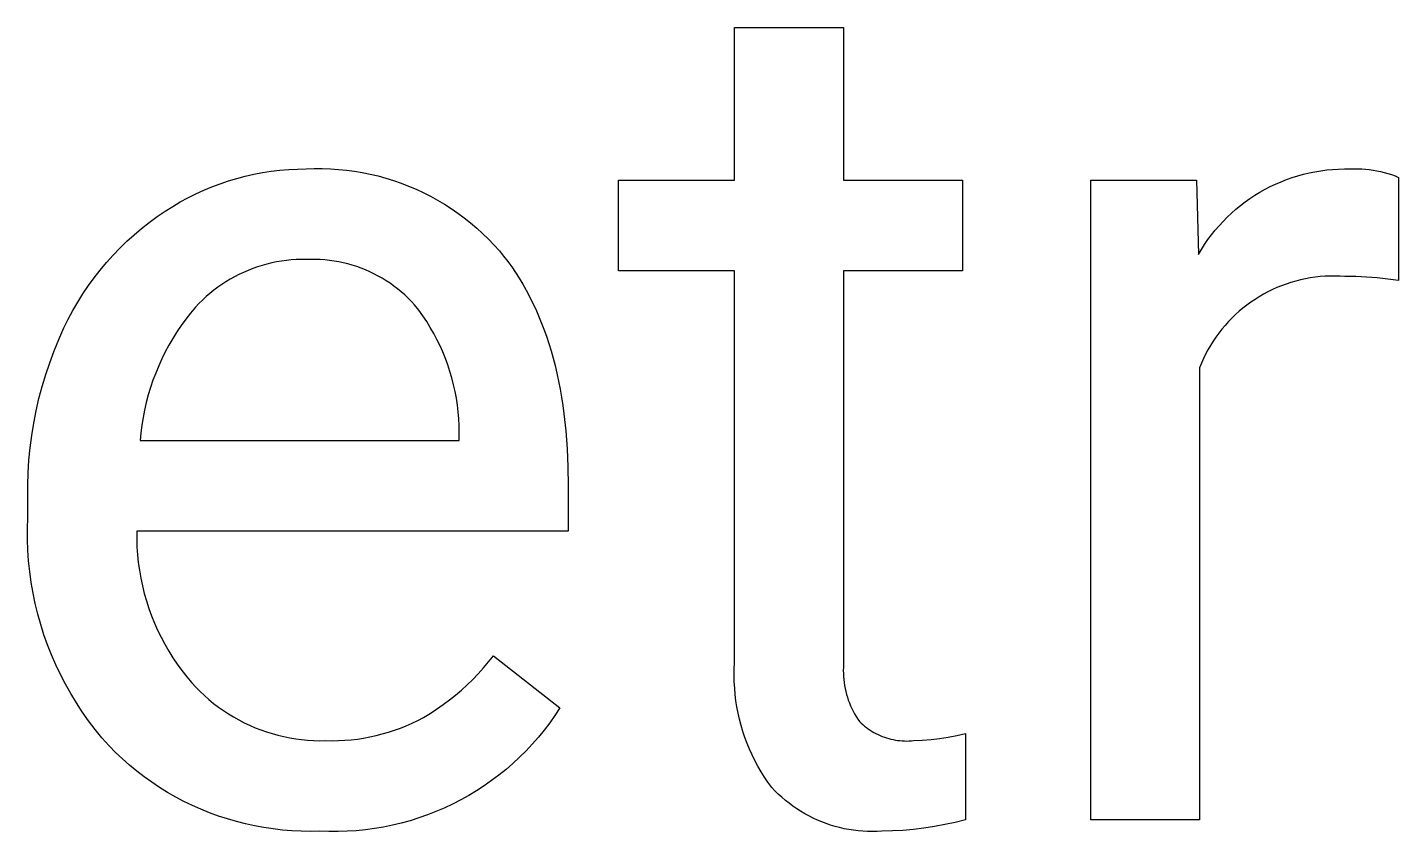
# Model space of a CAD drawing. Header units: millimetres. Extents: x -658 to 2773, y 81 to 2478.
# Drawn here: x 2623.95 to 2663.13, y 384.78 to 407.77 of the extents above; entities that cross this region are included whole.
import ezdxf

# ---------------------------------------------------------------- set-up
doc = ezdxf.new("R2010")
doc.units = ezdxf.units.MM
doc.header["$MEASUREMENT"] = 0
doc.layers.add('Domyślny', color=7, linetype='Continuous', true_color=0x000000)

msp = doc.modelspace()

# ---------------------------------------------------------------- linework, layer by layer
at = {"layer": 'Domyślny'}
for p, q in [((2644.155, 403.398), (2644.155, 407.766)), ((2644.155, 407.766), (2647.27, 407.766)), ((2647.27, 407.766), (2647.27, 403.398)), ((2630.418, 403.57), (2630.665, 403.617)), ((2630.665, 403.617), (2630.913, 403.655)), ((2630.913, 403.655), (2631.162, 403.684)), ((2631.162, 403.684), (2631.412, 403.705)), ((2631.412, 403.705), (2631.663, 403.718)), ((2631.663, 403.718), (2631.913, 403.721)), ((2631.913, 403.721), (2632.143, 403.73)), ((2632.143, 403.73), (2632.373, 403.731)), ((2632.373, 403.731), (2632.603, 403.724)), ((2632.603, 403.724), (2632.833, 403.709)), ((2632.833, 403.709), (2633.061, 403.687)), ((2633.061, 403.687), (2633.289, 403.656)), ((2633.289, 403.656), (2633.516, 403.619)), ((2633.516, 403.619), (2633.742, 403.573)), ((2660.578, 403.609), (2660.743, 403.643)), ((2660.743, 403.643), (2660.91, 403.67)), ((2660.91, 403.67), (2661.077, 403.692)), ((2661.077, 403.692), (2661.245, 403.708)), ((2661.245, 403.708), (2661.414, 403.718)), ((2661.414, 403.718), (2661.583, 403.723)), ((2661.583, 403.723), (2661.751, 403.721)), ((2661.751, 403.721), (2661.86, 403.725)), ((2661.86, 403.725), (2661.969, 403.725)), ((2661.969, 403.725), (2662.077, 403.722)), ((2662.077, 403.722), (2662.186, 403.714)), ((2662.186, 403.714), (2662.294, 403.703)), ((2662.294, 403.703), (2662.402, 403.688)), ((2662.402, 403.688), (2662.509, 403.67)), ((2662.509, 403.67), (2662.615, 403.647)), ((2662.615, 403.647), (2662.72, 403.621)), ((2662.72, 403.621), (2662.825, 403.592)), ((2629.218, 403.211), (2629.453, 403.299)), ((2629.453, 403.299), (2629.69, 403.379)), ((2629.69, 403.379), (2629.931, 403.451)), ((2629.931, 403.451), (2630.173, 403.515)), ((2630.173, 403.515), (2630.418, 403.57)), ((2633.742, 403.573), (2633.965, 403.52)), ((2633.965, 403.52), (2634.187, 403.459)), ((2634.187, 403.459), (2634.407, 403.391)), ((2634.407, 403.391), (2634.624, 403.316)), ((2634.624, 403.316), (2634.839, 403.233)), ((2634.839, 403.233), (2635.051, 403.143)), ((2640.842, 400.809), (2640.842, 403.398)), ((2640.842, 403.398), (2644.155, 403.398)), ((2647.27, 403.398), (2650.667, 403.398)), ((2650.667, 403.398), (2650.667, 400.809)), ((2654.332, 385.117), (2654.332, 403.398)), ((2654.332, 403.398), (2657.361, 403.398)), ((2657.361, 403.398), (2657.411, 401.274)), ((2659.466, 403.217), (2659.619, 403.289)), ((2659.619, 403.289), (2659.774, 403.357)), ((2659.774, 403.357), (2659.931, 403.418)), ((2659.931, 403.418), (2660.09, 403.474)), ((2660.09, 403.474), (2660.251, 403.525)), ((2660.251, 403.525), (2660.414, 403.57)), ((2660.414, 403.57), (2660.578, 403.609)), ((2662.825, 403.592), (2662.929, 403.558)), ((2662.929, 403.558), (2663.031, 403.521)), ((2663.031, 403.521), (2663.132, 403.481)), ((2663.132, 403.481), (2663.132, 400.529)), ((2628.313, 402.778), (2628.534, 402.898)), ((2628.534, 402.898), (2628.758, 403.01)), ((2628.758, 403.01), (2628.986, 403.114)), ((2628.986, 403.114), (2629.218, 403.211)), ((2635.051, 403.143), (2635.259, 403.046)), ((2635.259, 403.046), (2635.464, 402.942)), ((2635.464, 402.942), (2635.666, 402.831)), ((2635.666, 402.831), (2635.863, 402.714)), ((2658.747, 402.778), (2658.884, 402.875)), ((2658.884, 402.875), (2659.025, 402.968)), ((2659.025, 402.968), (2659.169, 403.056)), ((2659.169, 403.056), (2659.317, 403.139)), ((2659.317, 403.139), (2659.466, 403.217)), ((2627.654, 402.358), (2627.885, 402.515)), ((2627.885, 402.515), (2628.097, 402.65)), ((2628.097, 402.65), (2628.313, 402.778)), ((2635.863, 402.714), (2636.057, 402.59)), ((2636.057, 402.59), (2636.246, 402.459)), ((2636.246, 402.459), (2636.431, 402.322)), ((2658.233, 402.34), (2658.356, 402.456)), ((2658.356, 402.456), (2658.482, 402.568)), ((2658.482, 402.568), (2658.613, 402.675)), ((2658.613, 402.675), (2658.747, 402.778)), ((2627.208, 402.02), (2627.428, 402.193)), ((2627.428, 402.193), (2627.654, 402.358)), ((2636.431, 402.322), (2636.611, 402.179)), ((2636.611, 402.179), (2636.786, 402.03)), ((2657.89, 401.968), (2658, 402.096)), ((2658, 402.096), (2658.114, 402.22)), ((2658.114, 402.22), (2658.233, 402.34)), ((2626.787, 401.652), (2626.995, 401.839)), ((2626.995, 401.839), (2627.208, 402.02)), ((2636.786, 402.03), (2636.956, 401.875)), ((2636.956, 401.875), (2637.12, 401.714)), ((2637.12, 401.714), (2637.279, 401.548)), ((2657.588, 401.562), (2657.684, 401.701)), ((2657.684, 401.701), (2657.785, 401.836)), ((2657.785, 401.836), (2657.89, 401.968)), ((2626.392, 401.255), (2626.586, 401.457)), ((2626.586, 401.457), (2626.787, 401.652)), ((2637.279, 401.548), (2637.433, 401.377)), ((2637.433, 401.377), (2637.554, 401.228)), ((2657.411, 401.274), (2657.497, 401.42)), ((2657.497, 401.42), (2657.588, 401.562)), ((2626.026, 400.832), (2626.206, 401.047)), ((2626.206, 401.047), (2626.392, 401.255)), ((2630.383, 400.873), (2630.251, 400.822)), ((2630.517, 400.92), (2630.383, 400.873)), ((2630.652, 400.963), (2630.517, 400.92)), ((2630.789, 401.001), (2630.652, 400.963)), ((2630.927, 401.034), (2630.789, 401.001)), ((2631.066, 401.062), (2630.927, 401.034)), ((2631.206, 401.086), (2631.066, 401.062)), ((2631.347, 401.105), (2631.206, 401.086)), ((2631.488, 401.119), (2631.347, 401.105)), ((2631.63, 401.129), (2631.488, 401.119)), ((2631.771, 401.133), (2631.63, 401.129)), ((2631.913, 401.133), (2631.771, 401.133)), ((2632.047, 401.137), (2631.913, 401.133)), ((2632.18, 401.136), (2632.047, 401.137)), ((2632.314, 401.131), (2632.18, 401.136)), ((2632.447, 401.121), (2632.314, 401.131)), ((2632.579, 401.107), (2632.447, 401.121)), ((2632.711, 401.088), (2632.579, 401.107)), ((2632.843, 401.065), (2632.711, 401.088)), ((2632.973, 401.037), (2632.843, 401.065)), ((2633.103, 401.005), (2632.973, 401.037)), ((2633.231, 400.969), (2633.103, 401.005)), ((2633.358, 400.928), (2633.231, 400.969)), ((2633.484, 400.883), (2633.358, 400.928)), ((2633.608, 400.834), (2633.484, 400.883)), ((2637.554, 401.228), (2637.671, 401.076)), ((2637.671, 401.076), (2637.785, 400.919)), ((2637.785, 400.919), (2637.894, 400.759)), ((2625.69, 400.385), (2625.854, 400.612)), ((2625.854, 400.612), (2626.026, 400.832)), ((2629.62, 400.498), (2629.501, 400.42)), ((2629.741, 400.571), (2629.62, 400.498)), ((2629.865, 400.64), (2629.741, 400.571)), ((2629.992, 400.705), (2629.865, 400.64)), ((2630.12, 400.765), (2629.992, 400.705)), ((2630.251, 400.822), (2630.12, 400.765)), ((2633.73, 400.78), (2633.608, 400.834)), ((2633.85, 400.722), (2633.73, 400.78)), ((2633.969, 400.661), (2633.85, 400.722)), ((2634.085, 400.595), (2633.969, 400.661)), ((2634.198, 400.525), (2634.085, 400.595)), ((2634.31, 400.452), (2634.198, 400.525)), ((2637.894, 400.759), (2638, 400.595)), ((2638, 400.595), (2638.102, 400.426)), ((2644.155, 400.809), (2640.842, 400.809)), ((2644.155, 389.603), (2644.155, 400.809)), ((2650.667, 400.809), (2647.27, 400.809)), ((2647.27, 400.809), (2647.27, 389.56)), ((2660.191, 400.516), (2660.055, 400.477)), ((2660.329, 400.551), (2660.191, 400.516)), ((2660.468, 400.581), (2660.329, 400.551)), ((2660.608, 400.607), (2660.468, 400.581)), ((2660.749, 400.627), (2660.608, 400.607)), ((2660.89, 400.643), (2660.749, 400.627)), ((2661.032, 400.654), (2660.89, 400.643)), ((2661.174, 400.66), (2661.032, 400.654)), ((2661.316, 400.66), (2661.174, 400.66)), ((2661.458, 400.656), (2661.316, 400.66)), ((2661.6, 400.647), (2661.458, 400.656)), ((2661.907, 400.644), (2661.6, 400.647)), ((2662.215, 400.631), (2661.907, 400.644)), ((2662.521, 400.607), (2662.215, 400.631)), ((2662.827, 400.573), (2662.521, 400.607)), ((2663.132, 400.529), (2662.827, 400.573)), ((2625.385, 399.916), (2625.533, 400.153)), ((2625.533, 400.153), (2625.69, 400.385)), ((2629.161, 400.164), (2629.053, 400.071)), ((2629.271, 400.253), (2629.161, 400.164)), ((2629.385, 400.339), (2629.271, 400.253)), ((2629.501, 400.42), (2629.385, 400.339)), ((2634.419, 400.375), (2634.31, 400.452)), ((2634.525, 400.294), (2634.419, 400.375)), ((2634.628, 400.21), (2634.525, 400.294)), ((2634.729, 400.122), (2634.628, 400.21)), ((2634.826, 400.031), (2634.729, 400.122)), ((2638.102, 400.426), (2638.2, 400.254)), ((2638.2, 400.254), (2638.294, 400.078)), ((2659.272, 400.141), (2659.149, 400.07)), ((2659.398, 400.208), (2659.272, 400.141)), ((2659.525, 400.271), (2659.398, 400.208)), ((2659.655, 400.329), (2659.525, 400.271)), ((2659.787, 400.383), (2659.655, 400.329)), ((2659.92, 400.432), (2659.787, 400.383)), ((2660.055, 400.477), (2659.92, 400.432)), ((2625.245, 399.673), (2625.385, 399.916)), ((2628.751, 399.772), (2628.61, 399.602)), ((2628.848, 399.875), (2628.751, 399.772)), ((2628.949, 399.975), (2628.848, 399.875)), ((2629.053, 400.071), (2628.949, 399.975)), ((2634.92, 399.936), (2634.826, 400.031)), ((2635.011, 399.838), (2634.92, 399.936)), ((2635.131, 399.682), (2635.011, 399.838)), ((2638.294, 400.078), (2638.384, 399.898)), ((2638.384, 399.898), (2638.471, 399.714)), ((2638.471, 399.714), (2638.553, 399.526)), ((2658.685, 399.743), (2658.576, 399.652)), ((2658.797, 399.831), (2658.685, 399.743)), ((2658.911, 399.915), (2658.797, 399.831)), ((2659.029, 399.994), (2658.911, 399.915)), ((2659.149, 400.07), (2659.029, 399.994)), ((2624.991, 399.175), (2625.114, 399.426)), ((2625.114, 399.426), (2625.245, 399.673)), ((2628.474, 399.427), (2628.344, 399.248)), ((2628.61, 399.602), (2628.474, 399.427)), ((2635.246, 399.522), (2635.131, 399.682)), ((2635.356, 399.358), (2635.246, 399.522)), ((2635.46, 399.191), (2635.356, 399.358)), ((2638.553, 399.526), (2638.632, 399.334)), ((2638.632, 399.334), (2638.707, 399.138)), ((2658.269, 399.356), (2658.174, 399.25)), ((2658.368, 399.458), (2658.269, 399.356)), ((2658.47, 399.557), (2658.368, 399.458)), ((2658.576, 399.652), (2658.47, 399.557)), ((2624.845, 398.849), (2624.991, 399.175)), ((2628.22, 399.065), (2628.102, 398.878)), ((2628.344, 399.248), (2628.22, 399.065)), ((2635.558, 399.02), (2635.46, 399.191)), ((2635.65, 398.846), (2635.558, 399.02)), ((2638.707, 399.138), (2638.778, 398.938)), ((2638.778, 398.938), (2638.845, 398.735)), ((2657.912, 398.914), (2657.832, 398.797)), ((2657.995, 399.029), (2657.912, 398.914)), ((2658.083, 399.141), (2657.995, 399.029)), ((2658.174, 399.25), (2658.083, 399.141)), ((2624.709, 398.518), (2624.845, 398.849)), ((2627.991, 398.687), (2627.886, 398.492)), ((2628.102, 398.878), (2627.991, 398.687)), ((2635.737, 398.669), (2635.65, 398.846)), ((2635.817, 398.489), (2635.737, 398.669)), ((2638.845, 398.735), (2638.909, 398.527)), ((2638.909, 398.527), (2638.968, 398.315)), ((2657.685, 398.553), (2657.618, 398.428)), ((2657.757, 398.676), (2657.685, 398.553)), ((2657.832, 398.797), (2657.757, 398.676)), ((2624.471, 397.845), (2624.584, 398.184)), ((2624.584, 398.184), (2624.709, 398.518)), ((2627.788, 398.294), (2627.697, 398.093)), ((2627.886, 398.492), (2627.788, 398.294)), ((2635.892, 398.307), (2635.817, 398.489)), ((2635.96, 398.122), (2635.892, 398.307)), ((2638.968, 398.315), (2639.024, 398.1)), ((2657.498, 398.17), (2657.444, 398.039)), ((2657.556, 398.3), (2657.498, 398.17)), ((2657.618, 398.428), (2657.556, 398.3)), ((2624.368, 397.503), (2624.471, 397.845)), ((2627.612, 397.888), (2627.534, 397.681)), ((2627.697, 398.093), (2627.612, 397.888)), ((2636.022, 397.935), (2635.96, 398.122)), ((2636.078, 397.746), (2636.022, 397.935)), ((2636.127, 397.555), (2636.078, 397.746)), ((2639.024, 398.1), (2639.076, 397.88)), ((2639.076, 397.88), (2639.124, 397.657)), ((2657.444, 398.039), (2657.444, 385.117)), ((2624.276, 397.158), (2624.368, 397.503)), ((2627.463, 397.472), (2627.399, 397.26)), ((2627.534, 397.681), (2627.463, 397.472)), ((2636.17, 397.363), (2636.127, 397.555)), ((2636.206, 397.169), (2636.17, 397.363)), ((2639.124, 397.657), (2639.168, 397.429)), ((2639.168, 397.429), (2639.209, 397.198)), ((2624.196, 396.809), (2624.276, 397.158)), ((2627.343, 397.046), (2627.293, 396.831)), ((2627.399, 397.26), (2627.343, 397.046)), ((2636.236, 396.974), (2636.206, 397.169)), ((2636.259, 396.779), (2636.236, 396.974)), ((2639.209, 397.198), (2639.245, 396.962)), ((2639.245, 396.962), (2639.278, 396.723)), ((2624.127, 396.459), (2624.196, 396.809)), ((2627.251, 396.614), (2627.216, 396.395)), ((2627.293, 396.831), (2627.251, 396.614)), ((2636.276, 396.582), (2636.259, 396.779)), ((2636.286, 396.385), (2636.276, 396.582)), ((2639.278, 396.723), (2639.332, 396.233)), ((2624.07, 396.106), (2624.127, 396.459)), ((2627.189, 396.176), (2627.169, 395.956)), ((2627.216, 396.395), (2627.189, 396.176)), ((2636.289, 396.188), (2636.286, 396.385)), ((2636.289, 395.956), (2636.289, 396.188)), ((2639.332, 396.233), (2639.37, 395.726)), ((2624.024, 395.752), (2624.07, 396.106)), ((2627.169, 395.956), (2636.289, 395.956)), ((2623.967, 395.04), (2623.989, 395.396)), ((2623.989, 395.396), (2624.024, 395.752)), ((2639.37, 395.726), (2639.393, 395.204)), ((2623.955, 394.683), (2623.967, 395.04)), ((2639.393, 395.204), (2639.401, 394.667)), ((2623.956, 394.325), (2623.955, 394.683)), ((2639.401, 394.667), (2639.401, 393.367)), ((2623.956, 393.752), (2623.956, 394.325)), ((2623.946, 393.443), (2623.956, 393.752)), ((2623.946, 393.134), (2623.946, 393.443)), ((2623.957, 392.826), (2623.946, 393.134)), ((2639.401, 393.367), (2627.068, 393.367)), ((2627.068, 393.367), (2627.068, 393.143)), ((2627.068, 393.143), (2627.075, 392.918)), ((2623.979, 392.518), (2623.957, 392.826)), ((2627.075, 392.918), (2627.091, 392.694)), ((2627.091, 392.694), (2627.114, 392.471)), ((2624.011, 392.211), (2623.979, 392.518)), ((2627.114, 392.471), (2627.145, 392.249)), ((2624.053, 391.905), (2624.011, 392.211)), ((2624.106, 391.6), (2624.053, 391.905)), ((2627.145, 392.249), (2627.184, 392.027)), ((2627.184, 392.027), (2627.231, 391.808)), ((2624.169, 391.298), (2624.106, 391.6)), ((2627.231, 391.808), (2627.285, 391.59)), ((2627.285, 391.59), (2627.347, 391.374)), ((2624.242, 390.998), (2624.169, 391.298)), ((2627.347, 391.374), (2627.416, 391.16)), ((2627.416, 391.16), (2627.493, 390.949)), ((2624.326, 390.701), (2624.242, 390.998)), ((2624.419, 390.407), (2624.326, 390.701)), ((2627.493, 390.949), (2627.577, 390.741)), ((2627.577, 390.741), (2627.668, 390.536)), ((2624.523, 390.116), (2624.419, 390.407)), ((2627.668, 390.536), (2627.767, 390.334)), ((2627.767, 390.334), (2627.872, 390.136)), ((2624.636, 389.829), (2624.523, 390.116)), ((2627.872, 390.136), (2627.984, 389.941)), ((2627.984, 389.941), (2628.103, 389.751)), ((2624.759, 389.546), (2624.636, 389.829)), ((2624.892, 389.267), (2624.759, 389.546)), ((2628.103, 389.751), (2628.228, 389.564)), ((2628.228, 389.564), (2628.36, 389.383)), ((2636.98, 389.459), (2637.125, 389.629)), ((2637.125, 389.629), (2637.265, 389.803)), ((2637.265, 389.803), (2639.166, 388.319)), ((2644.147, 389.423), (2644.155, 389.603)), ((2647.27, 389.56), (2647.265, 389.474)), ((2625.034, 388.993), (2624.892, 389.267)), ((2628.36, 389.383), (2628.498, 389.206)), ((2628.498, 389.206), (2628.642, 389.033)), ((2636.514, 388.978), (2636.675, 389.133)), ((2636.675, 389.133), (2636.83, 389.293)), ((2636.83, 389.293), (2636.98, 389.459)), ((2644.144, 389.243), (2644.147, 389.423)), ((2644.148, 389.062), (2644.144, 389.243)), ((2647.265, 389.474), (2647.263, 389.388)), ((2647.263, 389.388), (2647.264, 389.301)), ((2647.264, 389.301), (2647.268, 389.215)), ((2647.268, 389.215), (2647.275, 389.129)), ((2647.275, 389.129), (2647.285, 389.043)), ((2625.186, 388.724), (2625.034, 388.993)), ((2625.346, 388.46), (2625.186, 388.724)), ((2628.642, 389.033), (2628.759, 388.907)), ((2628.759, 388.907), (2628.88, 388.785)), ((2628.88, 388.785), (2629.006, 388.667)), ((2636.178, 388.683), (2636.349, 388.828)), ((2636.349, 388.828), (2636.514, 388.978)), ((2644.158, 388.882), (2644.148, 389.062)), ((2644.173, 388.702), (2644.158, 388.882)), ((2647.285, 389.043), (2647.298, 388.957)), ((2647.298, 388.957), (2647.314, 388.872)), ((2647.314, 388.872), (2647.333, 388.788)), ((2647.333, 388.788), (2647.354, 388.704)), ((2625.515, 388.202), (2625.346, 388.46)), ((2629.006, 388.667), (2629.135, 388.553)), ((2629.135, 388.553), (2629.268, 388.445)), ((2629.268, 388.445), (2629.405, 388.34)), ((2629.405, 388.34), (2629.546, 388.241)), ((2635.641, 388.283), (2635.824, 388.41)), ((2635.824, 388.41), (2636.004, 388.544)), ((2636.004, 388.544), (2636.178, 388.683)), ((2644.195, 388.523), (2644.173, 388.702)), ((2644.223, 388.344), (2644.195, 388.523)), ((2644.257, 388.167), (2644.223, 388.344)), ((2647.354, 388.704), (2647.379, 388.621)), ((2647.379, 388.621), (2647.406, 388.539)), ((2647.406, 388.539), (2647.436, 388.458)), ((2647.436, 388.458), (2647.469, 388.378)), ((2647.469, 388.378), (2647.505, 388.299)), ((2625.693, 387.949), (2625.515, 388.202)), ((2625.88, 387.703), (2625.693, 387.949)), ((2629.546, 388.241), (2629.69, 388.146)), ((2629.69, 388.146), (2629.837, 388.057)), ((2629.837, 388.057), (2629.987, 387.973)), ((2629.987, 387.973), (2630.14, 387.894)), ((2634.938, 387.882), (2635.102, 387.961)), ((2635.102, 387.961), (2635.263, 388.045)), ((2635.263, 388.045), (2635.454, 388.161)), ((2635.454, 388.161), (2635.641, 388.283)), ((2639.022, 388.102), (2638.871, 387.889)), ((2639.166, 388.319), (2639.022, 388.102)), ((2644.297, 387.991), (2644.257, 388.167)), ((2644.342, 387.816), (2644.297, 387.991)), ((2647.505, 388.299), (2647.544, 388.222)), ((2647.544, 388.222), (2647.585, 388.145)), ((2647.585, 388.145), (2647.628, 388.071)), ((2647.628, 388.071), (2647.675, 387.998)), ((2647.675, 387.998), (2647.723, 387.926)), ((2626.075, 387.464), (2625.88, 387.703)), ((2630.14, 387.894), (2630.295, 387.82)), ((2630.295, 387.82), (2630.453, 387.752)), ((2630.453, 387.752), (2630.613, 387.689)), ((2630.613, 387.689), (2630.776, 387.632)), ((2630.776, 387.632), (2630.94, 387.581)), ((2630.94, 387.581), (2631.106, 387.535)), ((2633.91, 387.527), (2634.086, 387.572)), ((2634.086, 387.572), (2634.261, 387.623)), ((2634.261, 387.623), (2634.433, 387.679)), ((2634.433, 387.679), (2634.604, 387.741)), ((2634.604, 387.741), (2634.772, 387.809)), ((2634.772, 387.809), (2634.938, 387.882)), ((2638.712, 387.682), (2638.547, 387.48)), ((2638.871, 387.889), (2638.712, 387.682)), ((2644.394, 387.643), (2644.342, 387.816)), ((2644.451, 387.472), (2644.394, 387.643)), ((2647.723, 387.926), (2647.771, 387.881)), ((2647.771, 387.881), (2647.819, 387.838)), ((2647.819, 387.838), (2647.869, 387.796)), ((2647.869, 387.796), (2647.921, 387.756)), ((2647.921, 387.756), (2647.974, 387.717)), ((2647.974, 387.717), (2648.028, 387.681)), ((2648.028, 387.681), (2648.083, 387.646)), ((2648.083, 387.646), (2648.139, 387.614)), ((2648.139, 387.614), (2648.197, 387.583)), ((2648.197, 387.583), (2648.255, 387.554)), ((2648.255, 387.554), (2648.315, 387.527)), ((2650.507, 387.528), (2650.751, 387.581)), ((2650.751, 387.581), (2650.751, 385.122)), ((2626.278, 387.231), (2626.075, 387.464)), ((2626.466, 387.041), (2626.278, 387.231)), ((2631.106, 387.535), (2631.273, 387.495)), ((2631.273, 387.495), (2631.442, 387.461)), ((2631.442, 387.461), (2631.612, 387.433)), ((2631.612, 387.433), (2631.782, 387.411)), ((2631.782, 387.411), (2631.954, 387.395)), ((2631.954, 387.395), (2632.125, 387.384)), ((2632.125, 387.384), (2632.297, 387.38)), ((2632.297, 387.38), (2632.47, 387.382)), ((2632.47, 387.382), (2632.651, 387.379)), ((2632.651, 387.379), (2632.833, 387.382)), ((2632.833, 387.382), (2633.014, 387.391)), ((2633.014, 387.391), (2633.195, 387.407)), ((2633.195, 387.407), (2633.375, 387.428)), ((2633.375, 387.428), (2633.555, 387.455)), ((2633.555, 387.455), (2633.733, 387.488)), ((2633.733, 387.488), (2633.91, 387.527)), ((2638.375, 387.284), (2638.196, 387.093)), ((2638.547, 387.48), (2638.375, 387.284)), ((2644.514, 387.303), (2644.451, 387.472)), ((2644.583, 387.136), (2644.514, 387.303)), ((2648.315, 387.527), (2648.375, 387.503)), ((2648.375, 387.503), (2648.436, 387.48)), ((2648.436, 387.48), (2648.498, 387.459)), ((2648.498, 387.459), (2648.561, 387.441)), ((2648.561, 387.441), (2648.624, 387.424)), ((2648.624, 387.424), (2648.688, 387.41)), ((2648.688, 387.41), (2648.752, 387.398)), ((2648.752, 387.398), (2648.816, 387.388)), ((2648.816, 387.388), (2648.881, 387.381)), ((2648.881, 387.381), (2648.946, 387.375)), ((2648.946, 387.375), (2649.011, 387.372)), ((2649.011, 387.372), (2649.076, 387.371)), ((2649.076, 387.371), (2649.142, 387.372)), ((2649.142, 387.372), (2649.207, 387.376)), ((2649.207, 387.376), (2649.272, 387.382)), ((2649.272, 387.382), (2649.52, 387.395)), ((2649.52, 387.395), (2649.769, 387.416)), ((2649.769, 387.416), (2650.016, 387.445)), ((2650.016, 387.445), (2650.262, 387.482)), ((2650.262, 387.482), (2650.507, 387.528)), ((2626.661, 386.857), (2626.466, 387.041)), ((2626.862, 386.681), (2626.661, 386.857)), ((2638.011, 386.91), (2637.82, 386.732)), ((2638.196, 387.093), (2638.011, 386.91)), ((2644.658, 386.972), (2644.583, 387.136)), ((2644.737, 386.81), (2644.658, 386.972)), ((2644.823, 386.651), (2644.737, 386.81)), ((2627.069, 386.51), (2626.862, 386.681)), ((2627.282, 386.347), (2627.069, 386.51)), ((2637.42, 386.397), (2637.211, 386.24)), ((2637.623, 386.561), (2637.42, 386.397)), ((2637.82, 386.732), (2637.623, 386.561)), ((2644.913, 386.494), (2644.823, 386.651)), ((2645.009, 386.341), (2644.913, 386.494)), ((2627.5, 386.192), (2627.282, 386.347)), ((2627.723, 386.043), (2627.5, 386.192)), ((2627.951, 385.903), (2627.723, 386.043)), ((2636.998, 386.091), (2636.779, 385.948)), ((2637.211, 386.24), (2636.998, 386.091)), ((2645.11, 386.192), (2645.009, 386.341)), ((2645.216, 386.046), (2645.11, 386.192)), ((2645.309, 385.948), (2645.216, 386.046)), ((2628.183, 385.77), (2627.951, 385.903)), ((2628.42, 385.645), (2628.183, 385.77)), ((2628.661, 385.528), (2628.42, 385.645)), ((2636.328, 385.686), (2636.096, 385.567)), ((2636.556, 385.813), (2636.328, 385.686)), ((2636.779, 385.948), (2636.556, 385.813)), ((2645.405, 385.853), (2645.309, 385.948)), ((2645.504, 385.762), (2645.405, 385.853)), ((2645.606, 385.675), (2645.504, 385.762)), ((2645.712, 385.591), (2645.606, 385.675)), ((2645.82, 385.51), (2645.712, 385.591)), ((2628.906, 385.419), (2628.661, 385.528)), ((2629.154, 385.319), (2628.906, 385.419)), ((2629.406, 385.227), (2629.154, 385.319)), ((2629.66, 385.143), (2629.406, 385.227)), ((2635.377, 385.258), (2635.131, 385.171)), ((2635.62, 385.353), (2635.377, 385.258)), ((2635.86, 385.456), (2635.62, 385.353)), ((2636.096, 385.567), (2635.86, 385.456)), ((2645.931, 385.434), (2645.82, 385.51)), ((2646.044, 385.361), (2645.931, 385.434)), ((2646.16, 385.293), (2646.044, 385.361)), ((2646.278, 385.228), (2646.16, 385.293)), ((2646.399, 385.167), (2646.278, 385.228)), ((2629.917, 385.068), (2629.66, 385.143)), ((2630.177, 385.002), (2629.917, 385.068)), ((2630.438, 384.945), (2630.177, 385.002)), ((2630.702, 384.896), (2630.438, 384.945)), ((2630.967, 384.856), (2630.702, 384.896)), ((2631.233, 384.826), (2630.967, 384.856)), ((2631.5, 384.804), (2631.233, 384.826)), ((2633.345, 384.807), (2633.085, 384.79)), ((2633.605, 384.833), (2633.345, 384.807)), ((2633.864, 384.867), (2633.605, 384.833)), ((2634.121, 384.911), (2633.864, 384.867)), ((2634.377, 384.963), (2634.121, 384.911)), ((2634.63, 385.024), (2634.377, 384.963)), ((2634.882, 385.093), (2634.63, 385.024)), ((2635.131, 385.171), (2634.882, 385.093)), ((2646.521, 385.111), (2646.399, 385.167)), ((2646.645, 385.059), (2646.521, 385.111)), ((2646.771, 385.012), (2646.645, 385.059)), ((2646.899, 384.968), (2646.771, 385.012)), ((2647.028, 384.929), (2646.899, 384.968)), ((2647.158, 384.895), (2647.028, 384.929)), ((2647.29, 384.865), (2647.158, 384.895)), ((2647.422, 384.84), (2647.29, 384.865)), ((2647.555, 384.819), (2647.422, 384.84)), ((2647.689, 384.803), (2647.555, 384.819)), ((2648.966, 384.816), (2648.664, 384.8)), ((2649.267, 384.843), (2648.966, 384.816)), ((2649.567, 384.879), (2649.267, 384.843)), ((2649.866, 384.925), (2649.567, 384.879)), ((2650.163, 384.981), (2649.866, 384.925)), ((2650.458, 385.046), (2650.163, 384.981)), ((2650.751, 385.122), (2650.458, 385.046)), ((2657.444, 385.117), (2654.332, 385.117)), ((2631.767, 384.791), (2631.5, 384.804)), ((2632.035, 384.788), (2631.767, 384.791)), ((2632.303, 384.793), (2632.035, 384.788)), ((2632.563, 384.783), (2632.303, 384.793)), ((2632.824, 384.782), (2632.563, 384.783)), ((2633.085, 384.79), (2632.824, 384.782)), ((2647.823, 384.792), (2647.689, 384.803)), ((2647.958, 384.785), (2647.823, 384.792)), ((2648.093, 384.783), (2647.958, 384.785)), ((2648.227, 384.786), (2648.093, 384.783)), ((2648.362, 384.793), (2648.227, 384.786)), ((2648.664, 384.8), (2648.362, 384.793))]:
    msp.add_line(p, q, dxfattribs=at)

doc.saveas('drawing.dxf')
